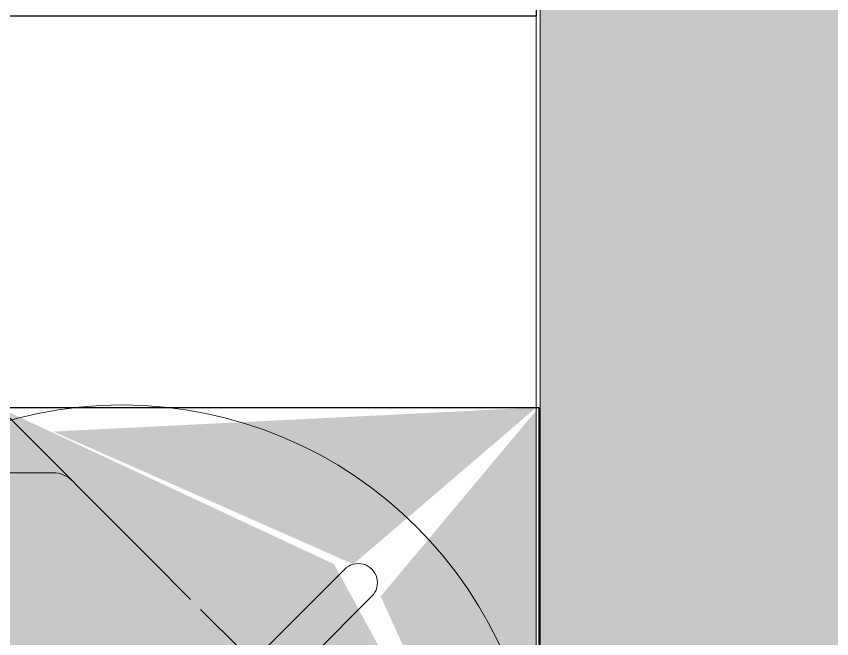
# Model space of a CAD drawing. Header units: metres. Extents: x 149 to 429, y -3 to 162.
# Drawn here: x 364.7125 to 365.0254, y 82.4571 to 82.6957 of the extents above; entities that cross this region are included whole.
import ezdxf

# ---------------------------------------------------------------- set-up
doc = ezdxf.new("R2010")
doc.units = ezdxf.units.M
doc.layers.add('1053_ARQ_BASE_MATADOURO_dwg', color=7, linetype='Continuous', lineweight=5, true_color=0x767676)
for name, color, linetype, lineweight in [('A-EQUIPAMENTOS', 7, 'Continuous', 5), ('A-PAREDE', 7, 'Continuous', 30), ('A-WALL', 7, 'Continuous', 9), ('P-SANR-FIXT', 7, 'Continuous', 5)]:
    doc.layers.add(name, color=color, linetype=linetype, lineweight=lineweight)

# ---------------------------------------------------------------- blocks, each defined once
blk = doc.blocks.new('USO_ESG_Cuba lavatório redonda - Uso geral-3627472-TÉRREO 1_20 - Dependente 2')
at = {"layer": 'P-SANR-FIXT', "color": 9, "true_color": 0xc0c0c0}
for centre, radius, start, end in [((-2.759870525399777e-15, -0.1600000000000002), 0.1599999999999999, 4.198332179531842e-13, 180.0000000000002), ((-2.727719265099044e-15, -0.1600000000000002), 0.1599999999999999, 4.198332179531842e-13, 180.0000000000002), ((-2.759870525399777e-15, -0.1600000000000002), 0.1600000000000002, 179.9999999999998, 359.9999999999992), ((-2.727719265099044e-15, -0.1600000000000002), 0.1599999999999999, 180.0000000000002, 0)]:
    blk.add_arc(centre, radius, start, end, dxfattribs=at)
blk = doc.blocks.new('1053_ARQ_BASE_MATADOURO_dwg_A$C36706394-4039620-TÉRREO 1_20 - Dependente 2')
at = {"layer": 'A-EQUIPAMENTOS', "true_color": 0xe2e2e2}
h = blk.add_hatch(color=254, dxfattribs=at)
h.paths.add_polyline_path([(0.0001433662210969487, 0.2413469434308831), (0.007622596354748385, 0.1920324112916373), (0.02288196461780808, 0.2271222185827177), (0.003592405511744255, 0.2391892645839223)])
h.paths.add_polyline_path([(0.3065170094015672, 0.4931319497940342), (0.260662102805483, 0.4931319585200374), (0.2815169708482977, 0.4771758851047707)])
h.paths.add_polyline_path([(0.0001433662210969487, 0.2413469434308831), (0.02625578082022585, 0.2382056737420961), (0.02669040589604647, 0.2093545837295533), (0.00812549576874626, 0.1920324111959984), (0.1001992766974921, 0.1920323936746885), (0.12231384666183, 0.2019323953964537), (0.2464602081621968, 0.2696021137867221), (0.3065169518233908, 0.398192928863192), (0.3065170094015672, 0.4931319497940342), (0.2775958030923356, 0.4641837292094086), (0.2725266968232605, 0.4735003276257518), (0.2561152356134511, 0.499570208107898), (0.1566267831318946, 0.4816144715856248), (0.07239994149830345, 0.4257020418435328), (0.017227198708176, 0.3409887660397908), (0.002480913764428624, 0.2757042221365842)])
h.paths.add_polyline_path([(0.0380295719962136, 0.3252506527603964), (0.1434337654596671, 0.3373278429140835), (0.1562263414888848, 0.340988789513578), (0.1623210803174376, 0.3468423779425491), (0.1698292485009599, 0.3409887869249538), (0.1749016161859858, 0.3368326245126122), (0.1633084031535085, 0.3212871506607397), (0.1623210764017207, 0.326265512732782), (0.04048372214740066, 0.3252506526532532)])
h.paths.add_polyline_path([(0.1016125981349978, 0.1920323934056523), (0.3053738566716753, 0.1920323546304848), (0.2341307773020364, 0.2517011721296374), (0.1223138465517068, 0.2013535039408871)])
h.paths.add_polyline_path([(0.2464602067563754, 0.2622144764020424), (0.3065169520191039, 0.1920323544130104), (0.2973047889865775, 0.3773350611088434), (0.2479193133567245, 0.2655181362537464)])
at = {"layer": 'A-EQUIPAMENTOS', "color": 253, "true_color": 0xaaaaaa}
for p, q in [((0.2815169518580661, 0.3773350641131402), (0.2815169518580661, 0.4635514374822379)), ((0.3065169518813491, 0.3981929291039706), (0.2484866837584312, 0.3401626607033851)), ((0.1979106837186705, 0.3121602902116635), (0.1749016158282757, 0.3351693581789732)), ((0.1858356741429493, 0.3033911805302431), (0.1644795562606305, 0.3247472979128361)), ((0.2445528374519199, 0.2655181363224983), (0.2060984591664924, 0.3039725147364714)), ((0.2341307778842747, 0.2550960779190064), (0.1917227597380238, 0.2975040950729244)), ((0.1987754388246686, 0.290451416745782), (0.1687597906140064, 0.2604357683945727)), ((0.132784075389399, 0.2244600530015105), (0.09932744759134948, 0.1910034250468016)), ((0.122313849744387, 0.2181319631636143), (0.0360974766081199, 0.2181319631636143))]:
    blk.add_line(p, q, dxfattribs=at)
at = {"layer": 'A-EQUIPAMENTOS', "color": 9, "true_color": 0xc3c3c3}
for p, q in [((0.2484866837584312, 0.3401626607033851), (0.2329669963835226, 0.3246429732542168)), ((0.2291159384409239, 0.3207919152931912), (0.2132145231587495, 0.3048904999349306)), ((0.1687597906140064, 0.2604357683945727), (0.1507277597900573, 0.2424037374861893))]:
    blk.add_line(p, q, dxfattribs=at)
at = {"layer": 'A-EQUIPAMENTOS', "color": 253, "true_color": 0xaaaaaa, "flags": 128}
blk.add_lwpolyline([(0.007022746489383281, 0.1910034269094467), (0.3065169518231414, 0.1910034269094467), (0.3065169518231414, 0.4931319504976273)], dxfattribs=at)
at = {"layer": 'A-EQUIPAMENTOS', "color": 253, "true_color": 0xaaaaaa}
for centre, radius, start, end in [((0.2498250505886972, 0.2498238645493984), 0.2498255442149625, 76.883842688855, 110.102995692334), ((0.2498250505886972, 0.2498238645493984), 0.2248255442149625, 84.20471079191333, 111.3712910158156), ((0.2715169518487529, 0.4635514374822379), 0.009999999999999953, 0, 84.20471079191358), ((0.2498250505886972, 0.2498238645493984), 0.2498255442149628, 123.0545910466111, 139.4108057713869), ((0.2498250505886972, 0.2498238645493984), 0.2248255442149628, 116.9980929387241, 127.1377267657345), ((0.2498250505886972, 0.2498238645493984), 0.2248255442149628, 128.2254158936731, 146.1356187307734), ((0.2498250505886972, 0.2498238645493984), 0.2498255442149628, 148.5685024782986, 152.9580481086905), ((0.2715169518487529, 0.3773350641131402), 0.009999999999999964, 315.0000000742845, 0), ((0.2498250505886972, 0.2498238645493984), 0.2248255442149628, 148.4697623073477, 153.133917411102), ((0.2498250505886972, 0.2498238645493984), 0.2498255442149628, 156.0131914952084, 193.6179169494312), ((0.1696905860444531, 0.3299583289772273), 0.007369508991979166, 44.99999992571568, 224.9999999257152), ((0.2498250505886972, 0.2498238645493984), 0.2248255442149627, 166.5021871413252, 185.795289173678), ((0.2393418076680973, 0.2603071071207523), 0.007369508991979185, 224.9999999257155, 44.99999992571561), ((0.0360974766081199, 0.2281319629400969), 0.01000000000000001, 185.7952891736784, 270), ((0.122313849744387, 0.2281319629400969), 0.009999999999999978, 270, 315.0000000742844)]:
    blk.add_arc(centre, radius, start, end, dxfattribs=at)
at = {"layer": 'A-EQUIPAMENTOS', "color": 9, "true_color": 0xc3c3c3}
for radius, start, end in [(0.2498255442149627, 110.1029956923339, 114.1331014548917), (0.2498255442149628, 116.6941448108449, 121.2910817001162), (0.2248255442149627, 111.3712910158156, 116.9980929387241), (0.2498255442149628, 142.2143774856516, 148.5685024782986), (0.2248255442149628, 153.133917411102, 156.8698059934378), (0.2248255442149627, 158.4938850888904, 164.9897987507775)]:
    blk.add_arc((0.2498250505886972, 0.2498238645493984), radius, start, end, dxfattribs=at)
blk = doc.blocks.new('1053_ARQ_BASE_MATADOURO_dwg_arq geral tgov-4039641-TÉRREO 1_20 - Dependente 2')
at = {"layer": 'A-PAREDE', "color": 253, "true_color": 0xaaaaaa, "flags": 128}
for points in [[(28.29720073472709, 0.559662276878953), (28.29720073472709, -0.4903377238661051), (27.30822966562119, -0.4903377238661051)], [(27.30822966562119, -0.6403377242386341), (28.29822966561187, -0.6403377242386341), (28.29822966561187, -2.440337724983692)]]:
    blk.add_lwpolyline(points, dxfattribs=at)
at = {"rotation": 90.0000109032063}
blk.add_blockref('1053_ARQ_BASE_MATADOURO_dwg_A$C36706394-4039620-TÉRREO 1_20 - Dependente 2', (28.48923314746935, -0.9468546397985869), dxfattribs=at)
blk = doc.blocks.new('1053_ARQ_BASE_MATADOURO_dwg-3625622-TÉRREO 1_20 - Dependente 2')
blk.add_blockref('1053_ARQ_BASE_MATADOURO_dwg_arq geral tgov-4039641-TÉRREO 1_20 - Dependente 2', (130.2097949645677, 83.1860339743535))

msp = doc.modelspace()

# ---------------------------------------------------------------- hatches: boundary and pattern name
at = {"layer": 'A-WALL', "true_color": 0xffd4aa, "transparency": 33554483}
h = msp.add_hatch(color=41, dxfattribs=at)
h.paths.add_polyline_path([(365.0620328538448, 80.59569625085985), (365.0620328538448, 83.8956962478796), (364.9135328538447, 83.8956962478796), (364.9135328538447, 80.59569625085985)])
h.paths.add_polyline_path([(364.9762724628716, 80.60518625011545), (364.9512724628718, 80.6156963044295), (364.9605372248079, 82.34870625011483), (364.9762724628716, 82.33850674536527), (364.9762724628716, 80.64227802615777)])

# ---------------------------------------------------------------- linework, layer by layer
at = {"layer": 'A-WALL', "color": 253, "true_color": 0xaaaaaa}
for p, q in [((364.9120328538447, 83.89569624974217), (364.9120328538447, 80.59569625048722)), ((364.9135328538447, 83.89569624974217), (364.9135328538447, 80.59419625048722))]:
    msp.add_line(p, q, dxfattribs=at)

# ---------------------------------------------------------------- block references
at = {"layer": '1053_ARQ_BASE_MATADOURO_dwg', "color": 253, "true_color": 0xaaaaaa}
msp.add_blockref('1053_ARQ_BASE_MATADOURO_dwg-3625622-TÉRREO 1_20 - Dependente 2', (206.4050371545499, 0), dxfattribs=at)
at = {"layer": 'P-SANR-FIXT', "color": 9, "true_color": 0xc0c0c0, "rotation": 269.9999999999994}
msp.add_blockref('USO_ESG_Cuba lavatório redonda - Uso geral-3627472-TÉRREO 1_20 - Dependente 2', (364.9130617847296, 82.38670306710037), dxfattribs=at)

doc.saveas('drawing.dxf')
